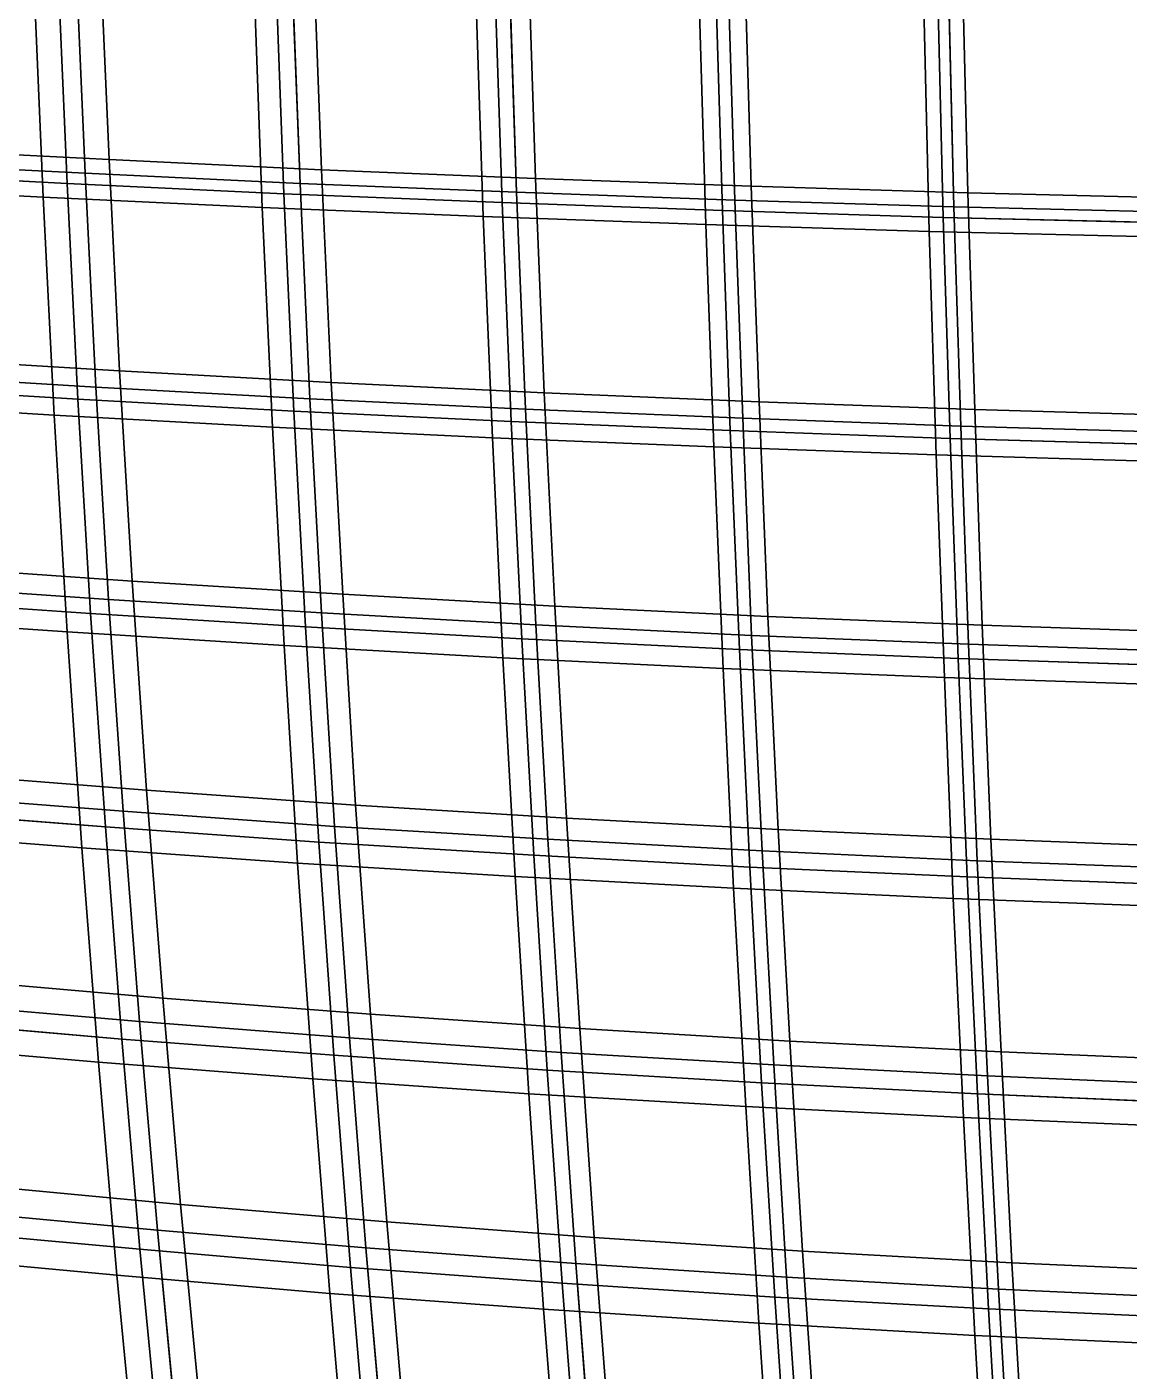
# Model space of a CAD drawing. Extents: x -19.1 to 22, y -19.1 to 19.9.
# Drawn here: x -10.13 to -4.93, y -11.25 to -4.91 of the extents above; entities that cross this region are included whole.
import ezdxf

# ---------------------------------------------------------------- set-up
doc = ezdxf.new("R2010")
doc.units = 0
for name, color, linetype in [('LOWERTENDONS', 7, 'CONTINUOUS'), ('TESTBASES', 7, 'CONTINUOUS'), ('UPPERTENDONS', 7, 'CONTINUOUS')]:
    doc.layers.add(name, color=color, linetype=linetype)

msp = doc.modelspace()

# ---------------------------------------------------------------- linework, layer by layer
at = {"layer": 'LOWERTENDONS'}
for p, q in [((-9.896, -4.584, 33.11), (-9.852, -5.595, 32.967)), ((-8.838, -5.644, 33.245), (-8.877, -4.622, 33.392)), ((-7.851, -4.657, 33.644), (-7.817, -5.685, 33.493)), ((-6.788, -5.722, 33.711), (-6.818, -4.688, 33.864)), ((-5.779, -4.714, 34.053), (-5.754, -5.754, 33.897)), ((-9.852, -5.595, 32.967), (-9.801, -6.604, 32.795)), ((-8.792, -6.659, 33.069), (-8.838, -5.644, 33.245)), ((-7.817, -5.685, 33.493), (-7.775, -6.708, 33.313)), ((-6.75, -6.75, 33.528), (-6.788, -5.722, 33.711)), ((-5.754, -5.754, 33.897), (-5.722, -6.788, 33.711)), ((-9.801, -6.604, 32.795), (-9.742, -7.606, 32.595)), ((-8.737, -7.669, 32.864), (-8.792, -6.659, 33.069)), ((-7.775, -6.708, 33.313), (-7.726, -7.726, 33.104)), ((-6.708, -7.775, 33.313), (-6.75, -6.75, 33.528)), ((-5.722, -6.788, 33.711), (-5.685, -7.817, 33.493)), ((-9.742, -7.606, 32.595), (-9.673, -8.605, 32.367)), ((-8.676, -8.676, 32.63), (-8.737, -7.669, 32.864)), ((-7.726, -7.726, 33.104), (-7.669, -8.737, 32.864)), ((-6.659, -8.792, 33.069), (-6.708, -7.775, 33.313)), ((-5.685, -7.817, 33.493), (-5.644, -8.838, 33.245)), ((-9.673, -8.605, 32.367), (-9.596, -9.596, 32.11)), ((-8.605, -9.673, 32.367), (-8.676, -8.676, 32.63)), ((-7.669, -8.737, 32.864), (-7.606, -9.742, 32.595)), ((-6.604, -9.801, 32.795), (-6.659, -8.792, 33.069)), ((-5.644, -8.838, 33.245), (-5.595, -9.852, 32.967)), ((-9.596, -9.596, 32.11), (-9.511, -10.58, 31.824)), ((-8.527, -10.664, 32.074), (-8.605, -9.673, 32.367)), ((-7.606, -9.742, 32.595), (-7.537, -10.738, 32.298)), ((-6.543, -10.803, 32.492), (-6.604, -9.801, 32.795)), ((-5.595, -9.852, 32.967), (-5.544, -10.859, 32.659)), ((-9.511, -10.58, 31.824), (-9.417, -11.558, 31.512)), ((-8.442, -11.648, 31.753), (-8.527, -10.664, 32.074)), ((-7.537, -10.738, 32.298), (-7.461, -11.726, 31.97)), ((-6.475, -11.795, 32.159), (-6.543, -10.803, 32.492)), ((-5.544, -10.859, 32.659), (-5.486, -11.854, 32.32))]:
    msp.add_line(p, q, dxfattribs=at)
at = {"layer": 'TESTBASES'}
for points in [[(-10.779, -4.489, 32.421), (-10.734, -5.48, 32.284), (-9.739, -5.531, 32.589), (-9.782, -4.531, 32.73)], [(-10.904, -4.541, 32.797), (-10.859, -5.544, 32.659), (-9.852, -5.595, 32.967), (-9.896, -4.584, 33.11)], [(-10.904, -4.541, 32.797), (-10.859, -5.544, 32.659), (-9.852, -5.595, 32.967), (-9.896, -4.584, 33.11)], [(-9.782, -4.531, 32.73), (-9.739, -5.531, 32.589), (-8.737, -5.579, 32.864), (-8.775, -4.569, 33.009)], [(-10.998, -4.58, 33.08), (-10.952, -5.591, 32.94), (-9.937, -5.643, 33.251), (-9.981, -4.623, 33.395)], [(-10.998, -4.58, 33.08), (-10.952, -5.591, 32.94), (-9.937, -5.643, 33.251), (-9.981, -4.623, 33.395)], [(-9.981, -4.623, 33.395), (-9.937, -5.643, 33.251), (-8.914, -5.692, 33.532), (-8.953, -4.662, 33.68)], [(-9.981, -4.623, 33.395), (-9.937, -5.643, 33.251), (-8.914, -5.692, 33.532), (-8.953, -4.662, 33.68)], [(-9.896, -4.584, 33.11), (-9.852, -5.595, 32.967), (-8.838, -5.644, 33.245), (-8.877, -4.622, 33.392)], [(-9.896, -4.584, 33.11), (-9.852, -5.595, 32.967), (-8.838, -5.644, 33.245), (-8.877, -4.622, 33.392)], [(-8.877, -4.622, 33.392), (-8.838, -5.644, 33.245), (-7.817, -5.685, 33.493), (-7.851, -4.657, 33.644)], [(-8.877, -4.622, 33.392), (-8.838, -5.644, 33.245), (-7.817, -5.685, 33.493), (-7.851, -4.657, 33.644)], [(-8.775, -4.569, 33.009), (-8.737, -5.579, 32.864), (-7.727, -5.62, 33.109), (-7.761, -4.604, 33.258)], [(-7.761, -4.604, 33.258), (-7.727, -5.62, 33.109), (-6.71, -5.656, 33.324), (-6.74, -4.634, 33.475)], [(-11.123, -4.632, 33.456), (-11.077, -5.655, 33.315), (-10.05, -5.708, 33.629), (-10.094, -4.676, 33.775)], [(-10.094, -4.676, 33.775), (-10.05, -5.708, 33.629), (-9.016, -5.757, 33.913), (-9.055, -4.715, 34.063)], [(-8.953, -4.662, 33.68), (-8.914, -5.692, 33.532), (-7.884, -5.734, 33.782), (-7.919, -4.698, 33.934)], [(-8.953, -4.662, 33.68), (-8.914, -5.692, 33.532), (-7.884, -5.734, 33.782), (-7.919, -4.698, 33.934)], [(-7.851, -4.657, 33.644), (-7.817, -5.685, 33.493), (-6.788, -5.722, 33.711), (-6.818, -4.688, 33.864)], [(-7.851, -4.657, 33.644), (-7.817, -5.685, 33.493), (-6.788, -5.722, 33.711), (-6.818, -4.688, 33.864)], [(-6.818, -4.688, 33.864), (-6.788, -5.722, 33.711), (-5.754, -5.754, 33.897), (-5.779, -4.714, 34.053)], [(-6.818, -4.688, 33.864), (-6.788, -5.722, 33.711), (-5.754, -5.754, 33.897), (-5.779, -4.714, 34.053)], [(-6.74, -4.634, 33.475), (-6.71, -5.656, 33.324), (-5.688, -5.688, 33.508), (-5.713, -4.66, 33.662)], [(-5.713, -4.66, 33.662), (-5.688, -5.688, 33.508), (-4.66, -5.713, 33.662), (-4.682, -4.682, 33.818)], [(-9.055, -4.715, 34.063), (-9.016, -5.757, 33.913), (-7.974, -5.799, 34.166), (-8.009, -4.751, 34.32)], [(-8.009, -4.751, 34.32), (-7.974, -5.799, 34.166), (-6.924, -5.837, 34.388), (-6.955, -4.782, 34.544)], [(-7.919, -4.698, 33.934), (-7.884, -5.734, 33.782), (-6.846, -5.771, 34.001), (-6.877, -4.728, 34.155)], [(-7.919, -4.698, 33.934), (-7.884, -5.734, 33.782), (-6.846, -5.771, 34.001), (-6.877, -4.728, 34.155)], [(-6.877, -4.728, 34.155), (-6.846, -5.771, 34.001), (-5.804, -5.804, 34.189), (-5.829, -4.755, 34.346)], [(-6.877, -4.728, 34.155), (-6.846, -5.771, 34.001), (-5.804, -5.804, 34.189), (-5.829, -4.755, 34.346)], [(-5.829, -4.755, 34.346), (-5.804, -5.804, 34.189), (-4.755, -5.829, 34.346), (-4.777, -4.777, 34.505)], [(-5.829, -4.755, 34.346), (-5.804, -5.804, 34.189), (-4.755, -5.829, 34.346), (-4.777, -4.777, 34.505)], [(-5.779, -4.714, 34.053), (-5.754, -5.754, 33.897), (-4.714, -5.779, 34.053), (-4.736, -4.736, 34.211)], [(-5.779, -4.714, 34.053), (-5.754, -5.754, 33.897), (-4.714, -5.779, 34.053), (-4.736, -4.736, 34.211)], [(-6.955, -4.782, 34.544), (-6.924, -5.837, 34.388), (-5.87, -5.87, 34.578), (-5.895, -4.809, 34.737)], [(-5.895, -4.809, 34.737), (-5.87, -5.87, 34.578), (-4.809, -5.895, 34.737), (-4.831, -4.831, 34.898)], [(-9.739, -5.531, 32.589), (-10.734, -5.48, 32.284), (-10.679, -6.468, 32.119), (-9.689, -6.528, 32.419)], [(-9.852, -5.595, 32.967), (-10.859, -5.544, 32.659), (-10.803, -6.543, 32.492), (-9.801, -6.604, 32.795)], [(-9.852, -5.595, 32.967), (-10.859, -5.544, 32.659), (-10.803, -6.543, 32.492), (-9.801, -6.604, 32.795)], [(-8.737, -5.579, 32.864), (-9.739, -5.531, 32.589), (-9.689, -6.528, 32.419), (-8.691, -6.583, 32.69)], [(-7.727, -5.62, 33.109), (-8.737, -5.579, 32.864), (-8.691, -6.583, 32.69), (-7.686, -6.631, 32.931)], [(-9.937, -5.643, 33.251), (-10.952, -5.591, 32.94), (-10.896, -6.599, 32.771), (-9.886, -6.661, 33.078)], [(-9.937, -5.643, 33.251), (-10.952, -5.591, 32.94), (-10.896, -6.599, 32.771), (-9.886, -6.661, 33.078)], [(-8.914, -5.692, 33.532), (-9.937, -5.643, 33.251), (-9.886, -6.661, 33.078), (-8.868, -6.717, 33.354)], [(-8.914, -5.692, 33.532), (-9.937, -5.643, 33.251), (-9.886, -6.661, 33.078), (-8.868, -6.717, 33.354)], [(-8.838, -5.644, 33.245), (-9.852, -5.595, 32.967), (-9.801, -6.604, 32.795), (-8.792, -6.659, 33.069)], [(-8.838, -5.644, 33.245), (-9.852, -5.595, 32.967), (-9.801, -6.604, 32.795), (-8.792, -6.659, 33.069)], [(-6.71, -5.656, 33.324), (-7.727, -5.62, 33.109), (-7.686, -6.631, 32.931), (-6.673, -6.673, 33.143)], [(-10.05, -5.708, 33.629), (-11.077, -5.655, 33.315), (-11.02, -6.674, 33.144), (-9.998, -6.736, 33.454)], [(-7.884, -5.734, 33.782), (-8.914, -5.692, 33.532), (-8.868, -6.717, 33.354), (-7.842, -6.766, 33.6)], [(-7.884, -5.734, 33.782), (-8.914, -5.692, 33.532), (-8.868, -6.717, 33.354), (-7.842, -6.766, 33.6)], [(-7.817, -5.685, 33.493), (-8.838, -5.644, 33.245), (-8.792, -6.659, 33.069), (-7.775, -6.708, 33.313)], [(-7.817, -5.685, 33.493), (-8.838, -5.644, 33.245), (-8.792, -6.659, 33.069), (-7.775, -6.708, 33.313)], [(-6.788, -5.722, 33.711), (-7.817, -5.685, 33.493), (-7.775, -6.708, 33.313), (-6.75, -6.75, 33.528)], [(-6.788, -5.722, 33.711), (-7.817, -5.685, 33.493), (-7.775, -6.708, 33.313), (-6.75, -6.75, 33.528)], [(-5.688, -5.688, 33.508), (-6.71, -5.656, 33.324), (-6.673, -6.673, 33.143), (-5.656, -6.71, 33.324)], [(-4.66, -5.713, 33.662), (-5.688, -5.688, 33.508), (-5.656, -6.71, 33.324), (-4.634, -6.74, 33.475)], [(-9.016, -5.757, 33.913), (-10.05, -5.708, 33.629), (-9.998, -6.736, 33.454), (-8.968, -6.793, 33.733)], [(-7.974, -5.799, 34.166), (-9.016, -5.757, 33.913), (-8.968, -6.793, 33.733), (-7.931, -6.843, 33.982)], [(-6.846, -5.771, 34.001), (-7.884, -5.734, 33.782), (-7.842, -6.766, 33.6), (-6.809, -6.809, 33.816)], [(-6.846, -5.771, 34.001), (-7.884, -5.734, 33.782), (-7.842, -6.766, 33.6), (-6.809, -6.809, 33.816)], [(-5.754, -5.754, 33.897), (-6.788, -5.722, 33.711), (-6.75, -6.75, 33.528), (-5.722, -6.788, 33.711)], [(-5.754, -5.754, 33.897), (-6.788, -5.722, 33.711), (-6.75, -6.75, 33.528), (-5.722, -6.788, 33.711)], [(-4.714, -5.779, 34.053), (-5.754, -5.754, 33.897), (-5.722, -6.788, 33.711), (-4.688, -6.818, 33.864)], [(-4.714, -5.779, 34.053), (-5.754, -5.754, 33.897), (-5.722, -6.788, 33.711), (-4.688, -6.818, 33.864)], [(-6.924, -5.837, 34.388), (-7.974, -5.799, 34.166), (-7.931, -6.843, 33.982), (-6.886, -6.886, 34.201)], [(-5.804, -5.804, 34.189), (-6.846, -5.771, 34.001), (-6.809, -6.809, 33.816), (-5.771, -6.846, 34.001)], [(-5.804, -5.804, 34.189), (-6.846, -5.771, 34.001), (-6.809, -6.809, 33.816), (-5.771, -6.846, 34.001)], [(-4.755, -5.829, 34.346), (-5.804, -5.804, 34.189), (-5.771, -6.846, 34.001), (-4.728, -6.877, 34.155)], [(-4.755, -5.829, 34.346), (-5.804, -5.804, 34.189), (-5.771, -6.846, 34.001), (-4.728, -6.877, 34.155)], [(-5.87, -5.87, 34.578), (-6.924, -5.837, 34.388), (-6.886, -6.886, 34.201), (-5.837, -6.924, 34.388)], [(-4.809, -5.895, 34.737), (-5.87, -5.87, 34.578), (-5.837, -6.924, 34.388), (-4.782, -6.955, 34.544)], [(-10.679, -6.468, 32.119), (-10.615, -7.451, 31.927), (-9.63, -7.519, 32.221), (-9.689, -6.528, 32.419)], [(-9.689, -6.528, 32.419), (-9.63, -7.519, 32.221), (-8.637, -7.581, 32.487), (-8.691, -6.583, 32.69)], [(-10.803, -6.543, 32.492), (-10.738, -7.537, 32.298), (-9.742, -7.606, 32.595), (-9.801, -6.604, 32.795)], [(-10.803, -6.543, 32.492), (-10.738, -7.537, 32.298), (-9.742, -7.606, 32.595), (-9.801, -6.604, 32.795)], [(-8.691, -6.583, 32.69), (-8.637, -7.581, 32.487), (-7.637, -7.637, 32.724), (-7.686, -6.631, 32.931)], [(-10.896, -6.599, 32.771), (-10.831, -7.602, 32.576), (-9.826, -7.672, 32.876), (-9.886, -6.661, 33.078)], [(-10.896, -6.599, 32.771), (-10.831, -7.602, 32.576), (-9.826, -7.672, 32.876), (-9.886, -6.661, 33.078)], [(-9.801, -6.604, 32.795), (-9.742, -7.606, 32.595), (-8.737, -7.669, 32.864), (-8.792, -6.659, 33.069)], [(-9.801, -6.604, 32.795), (-9.742, -7.606, 32.595), (-8.737, -7.669, 32.864), (-8.792, -6.659, 33.069)], [(-7.686, -6.631, 32.931), (-7.637, -7.637, 32.724), (-6.631, -7.686, 32.931), (-6.673, -6.673, 33.143)], [(-11.02, -6.674, 33.144), (-10.954, -7.689, 32.946), (-9.937, -7.759, 33.25), (-9.998, -6.736, 33.454)], [(-9.886, -6.661, 33.078), (-9.826, -7.672, 32.876), (-8.812, -7.735, 33.147), (-8.868, -6.717, 33.354)], [(-9.886, -6.661, 33.078), (-9.826, -7.672, 32.876), (-8.812, -7.735, 33.147), (-8.868, -6.717, 33.354)], [(-8.868, -6.717, 33.354), (-8.812, -7.735, 33.147), (-7.792, -7.792, 33.389), (-7.842, -6.766, 33.6)], [(-8.868, -6.717, 33.354), (-8.812, -7.735, 33.147), (-7.792, -7.792, 33.389), (-7.842, -6.766, 33.6)], [(-8.792, -6.659, 33.069), (-8.737, -7.669, 32.864), (-7.726, -7.726, 33.104), (-7.775, -6.708, 33.313)], [(-8.792, -6.659, 33.069), (-8.737, -7.669, 32.864), (-7.726, -7.726, 33.104), (-7.775, -6.708, 33.313)], [(-7.775, -6.708, 33.313), (-7.726, -7.726, 33.104), (-6.708, -7.775, 33.313), (-6.75, -6.75, 33.528)], [(-7.775, -6.708, 33.313), (-7.726, -7.726, 33.104), (-6.708, -7.775, 33.313), (-6.75, -6.75, 33.528)], [(-6.673, -6.673, 33.143), (-6.631, -7.686, 32.931), (-5.62, -7.727, 33.109), (-5.656, -6.71, 33.324)], [(-5.656, -6.71, 33.324), (-5.62, -7.727, 33.109), (-4.604, -7.761, 33.258), (-4.634, -6.74, 33.475)], [(-9.998, -6.736, 33.454), (-9.937, -7.759, 33.25), (-8.913, -7.823, 33.524), (-8.968, -6.793, 33.733)], [(-7.842, -6.766, 33.6), (-7.792, -7.792, 33.389), (-6.766, -7.842, 33.6), (-6.809, -6.809, 33.816)], [(-7.842, -6.766, 33.6), (-7.792, -7.792, 33.389), (-6.766, -7.842, 33.6), (-6.809, -6.809, 33.816)], [(-6.75, -6.75, 33.528), (-6.708, -7.775, 33.313), (-5.685, -7.817, 33.493), (-5.722, -6.788, 33.711)], [(-6.75, -6.75, 33.528), (-6.708, -7.775, 33.313), (-5.685, -7.817, 33.493), (-5.722, -6.788, 33.711)], [(-8.968, -6.793, 33.733), (-8.913, -7.823, 33.524), (-7.881, -7.881, 33.769), (-7.931, -6.843, 33.982)], [(-7.931, -6.843, 33.982), (-7.881, -7.881, 33.769), (-6.843, -7.931, 33.982), (-6.886, -6.886, 34.201)], [(-6.809, -6.809, 33.816), (-6.766, -7.842, 33.6), (-5.734, -7.884, 33.782), (-5.771, -6.846, 34.001)], [(-6.809, -6.809, 33.816), (-6.766, -7.842, 33.6), (-5.734, -7.884, 33.782), (-5.771, -6.846, 34.001)], [(-5.771, -6.846, 34.001), (-5.734, -7.884, 33.782), (-4.698, -7.919, 33.934), (-4.728, -6.877, 34.155)], [(-5.771, -6.846, 34.001), (-5.734, -7.884, 33.782), (-4.698, -7.919, 33.934), (-4.728, -6.877, 34.155)], [(-5.722, -6.788, 33.711), (-5.685, -7.817, 33.493), (-4.657, -7.851, 33.644), (-4.688, -6.818, 33.864)], [(-5.722, -6.788, 33.711), (-5.685, -7.817, 33.493), (-4.657, -7.851, 33.644), (-4.688, -6.818, 33.864)], [(-6.886, -6.886, 34.201), (-6.843, -7.931, 33.982), (-5.799, -7.974, 34.166), (-5.837, -6.924, 34.388)], [(-5.837, -6.924, 34.388), (-5.799, -7.974, 34.166), (-4.751, -8.009, 34.32), (-4.782, -6.955, 34.544)], [(-9.63, -7.519, 32.221), (-10.615, -7.451, 31.927), (-10.542, -8.429, 31.706), (-9.562, -8.506, 31.996)], [(-9.742, -7.606, 32.595), (-10.738, -7.537, 32.298), (-10.664, -8.527, 32.074), (-9.673, -8.605, 32.367)], [(-9.742, -7.606, 32.595), (-10.738, -7.537, 32.298), (-10.664, -8.527, 32.074), (-9.673, -8.605, 32.367)], [(-8.637, -7.581, 32.487), (-9.63, -7.519, 32.221), (-9.562, -8.506, 31.996), (-8.576, -8.576, 32.256)], [(-9.826, -7.672, 32.876), (-10.831, -7.602, 32.576), (-10.756, -8.6, 32.35), (-9.756, -8.679, 32.646)], [(-9.826, -7.672, 32.876), (-10.831, -7.602, 32.576), (-10.756, -8.6, 32.35), (-9.756, -8.679, 32.646)], [(-8.737, -7.669, 32.864), (-9.742, -7.606, 32.595), (-9.673, -8.605, 32.367), (-8.676, -8.676, 32.63)], [(-8.737, -7.669, 32.864), (-9.742, -7.606, 32.595), (-9.673, -8.605, 32.367), (-8.676, -8.676, 32.63)], [(-7.637, -7.637, 32.724), (-8.637, -7.581, 32.487), (-8.576, -8.576, 32.256), (-7.581, -8.637, 32.487)], [(-8.812, -7.735, 33.147), (-9.826, -7.672, 32.876), (-9.756, -8.679, 32.646), (-8.75, -8.75, 32.911)], [(-8.812, -7.735, 33.147), (-9.826, -7.672, 32.876), (-9.756, -8.679, 32.646), (-8.75, -8.75, 32.911)], [(-7.726, -7.726, 33.104), (-8.737, -7.669, 32.864), (-8.676, -8.676, 32.63), (-7.669, -8.737, 32.864)], [(-7.726, -7.726, 33.104), (-8.737, -7.669, 32.864), (-8.676, -8.676, 32.63), (-7.669, -8.737, 32.864)], [(-6.631, -7.686, 32.931), (-7.637, -7.637, 32.724), (-7.581, -8.637, 32.487), (-6.583, -8.691, 32.69)], [(-9.937, -7.759, 33.25), (-10.954, -7.689, 32.946), (-10.879, -8.698, 32.718), (-9.867, -8.778, 33.017)], [(-7.792, -7.792, 33.389), (-8.812, -7.735, 33.147), (-8.75, -8.75, 32.911), (-7.735, -8.812, 33.147)], [(-7.792, -7.792, 33.389), (-8.812, -7.735, 33.147), (-8.75, -8.75, 32.911), (-7.735, -8.812, 33.147)], [(-6.708, -7.775, 33.313), (-7.726, -7.726, 33.104), (-7.669, -8.737, 32.864), (-6.659, -8.792, 33.069)], [(-6.708, -7.775, 33.313), (-7.726, -7.726, 33.104), (-7.669, -8.737, 32.864), (-6.659, -8.792, 33.069)], [(-5.62, -7.727, 33.109), (-6.631, -7.686, 32.931), (-6.583, -8.691, 32.69), (-5.579, -8.737, 32.864)], [(-4.604, -7.761, 33.258), (-5.62, -7.727, 33.109), (-5.579, -8.737, 32.864), (-4.569, -8.775, 33.009)], [(-8.913, -7.823, 33.524), (-9.937, -7.759, 33.25), (-9.867, -8.778, 33.017), (-8.85, -8.85, 33.286)], [(-6.766, -7.842, 33.6), (-7.792, -7.792, 33.389), (-7.735, -8.812, 33.147), (-6.717, -8.868, 33.354)], [(-6.766, -7.842, 33.6), (-7.792, -7.792, 33.389), (-7.735, -8.812, 33.147), (-6.717, -8.868, 33.354)], [(-5.685, -7.817, 33.493), (-6.708, -7.775, 33.313), (-6.659, -8.792, 33.069), (-5.644, -8.838, 33.245)], [(-5.685, -7.817, 33.493), (-6.708, -7.775, 33.313), (-6.659, -8.792, 33.069), (-5.644, -8.838, 33.245)], [(-7.881, -7.881, 33.769), (-8.913, -7.823, 33.524), (-8.85, -8.85, 33.286), (-7.823, -8.913, 33.524)], [(-5.734, -7.884, 33.782), (-6.766, -7.842, 33.6), (-6.717, -8.868, 33.354), (-5.692, -8.914, 33.532)], [(-5.734, -7.884, 33.782), (-6.766, -7.842, 33.6), (-6.717, -8.868, 33.354), (-5.692, -8.914, 33.532)], [(-4.657, -7.851, 33.644), (-5.685, -7.817, 33.493), (-5.644, -8.838, 33.245), (-4.622, -8.877, 33.392)], [(-4.657, -7.851, 33.644), (-5.685, -7.817, 33.493), (-5.644, -8.838, 33.245), (-4.622, -8.877, 33.392)], [(-6.843, -7.931, 33.982), (-7.881, -7.881, 33.769), (-7.823, -8.913, 33.524), (-6.793, -8.968, 33.733)], [(-4.698, -7.919, 33.934), (-5.734, -7.884, 33.782), (-5.692, -8.914, 33.532), (-4.662, -8.953, 33.68)], [(-4.698, -7.919, 33.934), (-5.734, -7.884, 33.782), (-5.692, -8.914, 33.532), (-4.662, -8.953, 33.68)], [(-5.799, -7.974, 34.166), (-6.843, -7.931, 33.982), (-6.793, -8.968, 33.733), (-5.757, -9.016, 33.913)], [(-4.751, -8.009, 34.32), (-5.799, -7.974, 34.166), (-5.757, -9.016, 33.913), (-4.715, -9.055, 34.063)], [(-10.542, -8.429, 31.706), (-10.459, -9.402, 31.459), (-9.486, -9.486, 31.742), (-9.562, -8.506, 31.996)], [(-10.664, -8.527, 32.074), (-10.58, -9.511, 31.824), (-9.596, -9.596, 32.11), (-9.673, -8.605, 32.367)], [(-10.664, -8.527, 32.074), (-10.58, -9.511, 31.824), (-9.596, -9.596, 32.11), (-9.673, -8.605, 32.367)], [(-9.562, -8.506, 31.996), (-9.486, -9.486, 31.742), (-8.506, -9.562, 31.996), (-8.576, -8.576, 32.256)], [(-10.756, -8.6, 32.35), (-10.671, -9.593, 32.098), (-9.679, -9.679, 32.387), (-9.756, -8.679, 32.646)], [(-10.756, -8.6, 32.35), (-10.671, -9.593, 32.098), (-9.679, -9.679, 32.387), (-9.756, -8.679, 32.646)], [(-9.673, -8.605, 32.367), (-9.596, -9.596, 32.11), (-8.605, -9.673, 32.367), (-8.676, -8.676, 32.63)], [(-9.673, -8.605, 32.367), (-9.596, -9.596, 32.11), (-8.605, -9.673, 32.367), (-8.676, -8.676, 32.63)], [(-8.576, -8.576, 32.256), (-8.506, -9.562, 31.996), (-7.519, -9.63, 32.221), (-7.581, -8.637, 32.487)], [(-9.756, -8.679, 32.646), (-9.679, -9.679, 32.387), (-8.679, -9.756, 32.646), (-8.75, -8.75, 32.911)], [(-9.756, -8.679, 32.646), (-9.679, -9.679, 32.387), (-8.679, -9.756, 32.646), (-8.75, -8.75, 32.911)], [(-8.676, -8.676, 32.63), (-8.605, -9.673, 32.367), (-7.606, -9.742, 32.595), (-7.669, -8.737, 32.864)], [(-8.676, -8.676, 32.63), (-8.605, -9.673, 32.367), (-7.606, -9.742, 32.595), (-7.669, -8.737, 32.864)], [(-7.581, -8.637, 32.487), (-7.519, -9.63, 32.221), (-6.528, -9.689, 32.419), (-6.583, -8.691, 32.69)], [(-10.879, -8.698, 32.718), (-10.793, -9.702, 32.463), (-9.789, -9.789, 32.755), (-9.867, -8.778, 33.017)], [(-7.669, -8.737, 32.864), (-7.606, -9.742, 32.595), (-6.604, -9.801, 32.795), (-6.659, -8.792, 33.069)], [(-7.669, -8.737, 32.864), (-7.606, -9.742, 32.595), (-6.604, -9.801, 32.795), (-6.659, -8.792, 33.069)], [(-6.583, -8.691, 32.69), (-6.528, -9.689, 32.419), (-5.531, -9.739, 32.589), (-5.579, -8.737, 32.864)], [(-5.579, -8.737, 32.864), (-5.531, -9.739, 32.589), (-4.531, -9.782, 32.73), (-4.569, -8.775, 33.009)], [(-9.867, -8.778, 33.017), (-9.789, -9.789, 32.755), (-8.778, -9.867, 33.017), (-8.85, -8.85, 33.286)], [(-8.75, -8.75, 32.911), (-8.679, -9.756, 32.646), (-7.672, -9.826, 32.876), (-7.735, -8.812, 33.147)], [(-8.75, -8.75, 32.911), (-8.679, -9.756, 32.646), (-7.672, -9.826, 32.876), (-7.735, -8.812, 33.147)], [(-7.735, -8.812, 33.147), (-7.672, -9.826, 32.876), (-6.661, -9.886, 33.078), (-6.717, -8.868, 33.354)], [(-7.735, -8.812, 33.147), (-7.672, -9.826, 32.876), (-6.661, -9.886, 33.078), (-6.717, -8.868, 33.354)], [(-6.659, -8.792, 33.069), (-6.604, -9.801, 32.795), (-5.595, -9.852, 32.967), (-5.644, -8.838, 33.245)], [(-6.659, -8.792, 33.069), (-6.604, -9.801, 32.795), (-5.595, -9.852, 32.967), (-5.644, -8.838, 33.245)], [(-8.85, -8.85, 33.286), (-8.778, -9.867, 33.017), (-7.759, -9.937, 33.25), (-7.823, -8.913, 33.524)], [(-6.717, -8.868, 33.354), (-6.661, -9.886, 33.078), (-5.643, -9.937, 33.251), (-5.692, -8.914, 33.532)], [(-6.717, -8.868, 33.354), (-6.661, -9.886, 33.078), (-5.643, -9.937, 33.251), (-5.692, -8.914, 33.532)], [(-5.644, -8.838, 33.245), (-5.595, -9.852, 32.967), (-4.584, -9.896, 33.11), (-4.622, -8.877, 33.392)], [(-5.644, -8.838, 33.245), (-5.595, -9.852, 32.967), (-4.584, -9.896, 33.11), (-4.622, -8.877, 33.392)], [(-7.823, -8.913, 33.524), (-7.759, -9.937, 33.25), (-6.736, -9.998, 33.454), (-6.793, -8.968, 33.733)], [(-5.692, -8.914, 33.532), (-5.643, -9.937, 33.251), (-4.623, -9.981, 33.395), (-4.662, -8.953, 33.68)], [(-5.692, -8.914, 33.532), (-5.643, -9.937, 33.251), (-4.623, -9.981, 33.395), (-4.662, -8.953, 33.68)], [(-6.793, -8.968, 33.733), (-6.736, -9.998, 33.454), (-5.708, -10.05, 33.629), (-5.757, -9.016, 33.913)], [(-5.757, -9.016, 33.913), (-5.708, -10.05, 33.629), (-4.676, -10.094, 33.775), (-4.715, -9.055, 34.063)], [(-9.486, -9.486, 31.742), (-10.459, -9.402, 31.459), (-10.369, -10.369, 31.184), (-9.402, -10.459, 31.459)], [(-8.506, -9.562, 31.996), (-9.486, -9.486, 31.742), (-9.402, -10.459, 31.459), (-8.429, -10.542, 31.706)], [(-9.596, -9.596, 32.11), (-10.58, -9.511, 31.824), (-10.489, -10.489, 31.546), (-9.511, -10.58, 31.824)], [(-9.596, -9.596, 32.11), (-10.58, -9.511, 31.824), (-10.489, -10.489, 31.546), (-9.511, -10.58, 31.824)], [(-7.519, -9.63, 32.221), (-8.506, -9.562, 31.996), (-8.429, -10.542, 31.706), (-7.451, -10.615, 31.927)], [(-9.679, -9.679, 32.387), (-10.671, -9.593, 32.098), (-10.58, -10.58, 31.817), (-9.593, -10.671, 32.098)], [(-9.679, -9.679, 32.387), (-10.671, -9.593, 32.098), (-10.58, -10.58, 31.817), (-9.593, -10.671, 32.098)], [(-8.605, -9.673, 32.367), (-9.596, -9.596, 32.11), (-9.511, -10.58, 31.824), (-8.527, -10.664, 32.074)], [(-8.605, -9.673, 32.367), (-9.596, -9.596, 32.11), (-9.511, -10.58, 31.824), (-8.527, -10.664, 32.074)], [(-6.528, -9.689, 32.419), (-7.519, -9.63, 32.221), (-7.451, -10.615, 31.927), (-6.468, -10.679, 32.119)], [(-8.679, -9.756, 32.646), (-9.679, -9.679, 32.387), (-9.593, -10.671, 32.098), (-8.6, -10.756, 32.35)], [(-8.679, -9.756, 32.646), (-9.679, -9.679, 32.387), (-9.593, -10.671, 32.098), (-8.6, -10.756, 32.35)], [(-7.606, -9.742, 32.595), (-8.605, -9.673, 32.367), (-8.527, -10.664, 32.074), (-7.537, -10.738, 32.298)], [(-7.606, -9.742, 32.595), (-8.605, -9.673, 32.367), (-8.527, -10.664, 32.074), (-7.537, -10.738, 32.298)], [(-5.531, -9.739, 32.589), (-6.528, -9.689, 32.419), (-6.468, -10.679, 32.119), (-5.48, -10.734, 32.284)], [(-9.789, -9.789, 32.755), (-10.793, -9.702, 32.463), (-10.7, -10.7, 32.179), (-9.702, -10.793, 32.463)], [(-7.672, -9.826, 32.876), (-8.679, -9.756, 32.646), (-8.6, -10.756, 32.35), (-7.602, -10.831, 32.576)], [(-7.672, -9.826, 32.876), (-8.679, -9.756, 32.646), (-8.6, -10.756, 32.35), (-7.602, -10.831, 32.576)], [(-6.604, -9.801, 32.795), (-7.606, -9.742, 32.595), (-7.537, -10.738, 32.298), (-6.543, -10.803, 32.492)], [(-6.604, -9.801, 32.795), (-7.606, -9.742, 32.595), (-7.537, -10.738, 32.298), (-6.543, -10.803, 32.492)], [(-4.531, -9.782, 32.73), (-5.531, -9.739, 32.589), (-5.48, -10.734, 32.284), (-4.489, -10.779, 32.421)], [(-8.778, -9.867, 33.017), (-9.789, -9.789, 32.755), (-9.702, -10.793, 32.463), (-8.698, -10.879, 32.718)], [(-6.661, -9.886, 33.078), (-7.672, -9.826, 32.876), (-7.602, -10.831, 32.576), (-6.599, -10.896, 32.771)], [(-6.661, -9.886, 33.078), (-7.672, -9.826, 32.876), (-7.602, -10.831, 32.576), (-6.599, -10.896, 32.771)], [(-5.595, -9.852, 32.967), (-6.604, -9.801, 32.795), (-6.543, -10.803, 32.492), (-5.544, -10.859, 32.659)], [(-5.595, -9.852, 32.967), (-6.604, -9.801, 32.795), (-6.543, -10.803, 32.492), (-5.544, -10.859, 32.659)], [(-7.759, -9.937, 33.25), (-8.778, -9.867, 33.017), (-8.698, -10.879, 32.718), (-7.689, -10.954, 32.946)], [(-5.643, -9.937, 33.251), (-6.661, -9.886, 33.078), (-6.599, -10.896, 32.771), (-5.591, -10.952, 32.94)], [(-5.643, -9.937, 33.251), (-6.661, -9.886, 33.078), (-6.599, -10.896, 32.771), (-5.591, -10.952, 32.94)], [(-4.584, -9.896, 33.11), (-5.595, -9.852, 32.967), (-5.544, -10.859, 32.659), (-4.541, -10.904, 32.797)], [(-4.584, -9.896, 33.11), (-5.595, -9.852, 32.967), (-5.544, -10.859, 32.659), (-4.541, -10.904, 32.797)], [(-6.736, -9.998, 33.454), (-7.759, -9.937, 33.25), (-7.689, -10.954, 32.946), (-6.674, -11.02, 33.144)], [(-4.623, -9.981, 33.395), (-5.643, -9.937, 33.251), (-5.591, -10.952, 32.94), (-4.58, -10.998, 33.08)], [(-4.623, -9.981, 33.395), (-5.643, -9.937, 33.251), (-5.591, -10.952, 32.94), (-4.58, -10.998, 33.08)], [(-5.708, -10.05, 33.629), (-6.736, -9.998, 33.454), (-6.674, -11.02, 33.144), (-5.655, -11.077, 33.315)], [(-4.676, -10.094, 33.775), (-5.708, -10.05, 33.629), (-5.655, -11.077, 33.315), (-4.632, -11.123, 33.456)], [(-10.369, -10.369, 31.184), (-10.268, -11.327, 30.883), (-9.309, -11.425, 31.15), (-9.402, -10.459, 31.459)], [(-9.402, -10.459, 31.459), (-9.309, -11.425, 31.15), (-8.345, -11.514, 31.389), (-8.429, -10.542, 31.706)], [(-10.489, -10.489, 31.546), (-10.387, -11.458, 31.241), (-9.417, -11.558, 31.512), (-9.511, -10.58, 31.824)], [(-10.489, -10.489, 31.546), (-10.387, -11.458, 31.241), (-9.417, -11.558, 31.512), (-9.511, -10.58, 31.824)], [(-10.58, -10.58, 31.817), (-10.477, -11.557, 31.51), (-9.498, -11.657, 31.783), (-9.593, -10.671, 32.098)], [(-10.58, -10.58, 31.817), (-10.477, -11.557, 31.51), (-9.498, -11.657, 31.783), (-9.593, -10.671, 32.098)], [(-9.511, -10.58, 31.824), (-9.417, -11.558, 31.512), (-8.442, -11.648, 31.753), (-8.527, -10.664, 32.074)], [(-9.511, -10.58, 31.824), (-9.417, -11.558, 31.512), (-8.442, -11.648, 31.753), (-8.527, -10.664, 32.074)], [(-8.429, -10.542, 31.706), (-8.345, -11.514, 31.389), (-7.375, -11.591, 31.603), (-7.451, -10.615, 31.927)], [(-7.451, -10.615, 31.927), (-7.375, -11.591, 31.603), (-6.401, -11.66, 31.79), (-6.468, -10.679, 32.119)], [(-10.7, -10.7, 32.179), (-10.596, -11.689, 31.869), (-9.606, -11.79, 32.144), (-9.702, -10.793, 32.463)], [(-9.593, -10.671, 32.098), (-9.498, -11.657, 31.783), (-8.515, -11.748, 32.027), (-8.6, -10.756, 32.35)], [(-9.593, -10.671, 32.098), (-9.498, -11.657, 31.783), (-8.515, -11.748, 32.027), (-8.6, -10.756, 32.35)], [(-8.527, -10.664, 32.074), (-8.442, -11.648, 31.753), (-7.461, -11.726, 31.97), (-7.537, -10.738, 32.298)], [(-8.527, -10.664, 32.074), (-8.442, -11.648, 31.753), (-7.461, -11.726, 31.97), (-7.537, -10.738, 32.298)], [(-6.468, -10.679, 32.119), (-6.401, -11.66, 31.79), (-5.423, -11.718, 31.949), (-5.48, -10.734, 32.284)], [(-8.6, -10.756, 32.35), (-8.515, -11.748, 32.027), (-7.525, -11.826, 32.245), (-7.602, -10.831, 32.576)], [(-8.6, -10.756, 32.35), (-8.515, -11.748, 32.027), (-7.525, -11.826, 32.245), (-7.602, -10.831, 32.576)], [(-7.537, -10.738, 32.298), (-7.461, -11.726, 31.97), (-6.475, -11.795, 32.159), (-6.543, -10.803, 32.492)], [(-7.537, -10.738, 32.298), (-7.461, -11.726, 31.97), (-6.475, -11.795, 32.159), (-6.543, -10.803, 32.492)], [(-5.48, -10.734, 32.284), (-5.423, -11.718, 31.949), (-4.441, -11.768, 32.082), (-4.489, -10.779, 32.421)], [(-9.702, -10.793, 32.463), (-9.606, -11.79, 32.144), (-8.611, -11.882, 32.391), (-8.698, -10.879, 32.718)], [(-7.602, -10.831, 32.576), (-7.525, -11.826, 32.245), (-6.531, -11.897, 32.436), (-6.599, -10.896, 32.771)], [(-7.602, -10.831, 32.576), (-7.525, -11.826, 32.245), (-6.531, -11.897, 32.436), (-6.599, -10.896, 32.771)], [(-6.543, -10.803, 32.492), (-6.475, -11.795, 32.159), (-5.486, -11.854, 32.32), (-5.544, -10.859, 32.659)], [(-6.543, -10.803, 32.492), (-6.475, -11.795, 32.159), (-5.486, -11.854, 32.32), (-5.544, -10.859, 32.659)], [(-8.698, -10.879, 32.718), (-8.611, -11.882, 32.391), (-7.61, -11.961, 32.612), (-7.689, -10.954, 32.946)], [(-6.599, -10.896, 32.771), (-6.531, -11.897, 32.436), (-5.533, -11.956, 32.598), (-5.591, -10.952, 32.94)], [(-6.599, -10.896, 32.771), (-6.531, -11.897, 32.436), (-5.533, -11.956, 32.598), (-5.591, -10.952, 32.94)], [(-5.544, -10.859, 32.659), (-5.486, -11.854, 32.32), (-4.493, -11.905, 32.454), (-4.541, -10.904, 32.797)], [(-5.544, -10.859, 32.659), (-5.486, -11.854, 32.32), (-4.493, -11.905, 32.454), (-4.541, -10.904, 32.797)], [(-7.689, -10.954, 32.946), (-7.61, -11.961, 32.612), (-6.605, -12.032, 32.805), (-6.674, -11.02, 33.144)], [(-5.591, -10.952, 32.94), (-5.533, -11.956, 32.598), (-4.531, -12.007, 32.734), (-4.58, -10.998, 33.08)], [(-5.591, -10.952, 32.94), (-5.533, -11.956, 32.598), (-4.531, -12.007, 32.734), (-4.58, -10.998, 33.08)], [(-6.674, -11.02, 33.144), (-6.605, -12.032, 32.805), (-5.596, -12.092, 32.969), (-5.655, -11.077, 33.315)], [(-5.655, -11.077, 33.315), (-5.596, -12.092, 32.969), (-4.583, -12.144, 33.106), (-4.632, -11.123, 33.456)]]:
    msp.add_3dface(points, dxfattribs=at)
at = {"layer": 'UPPERTENDONS'}
for p, q in [((-9.937, -5.643, 33.251), (-10.952, -5.591, 32.94)), ((-8.914, -5.692, 33.532), (-9.937, -5.643, 33.251)), ((-7.884, -5.734, 33.782), (-8.914, -5.692, 33.532)), ((-6.846, -5.771, 34.001), (-7.884, -5.734, 33.782)), ((-5.804, -5.804, 34.189), (-6.846, -5.771, 34.001)), ((-4.755, -5.829, 34.346), (-5.804, -5.804, 34.189)), ((-10.896, -6.599, 32.771), (-9.886, -6.661, 33.078)), ((-9.886, -6.661, 33.078), (-8.868, -6.717, 33.354)), ((-8.868, -6.717, 33.354), (-7.842, -6.766, 33.6)), ((-7.842, -6.766, 33.6), (-6.809, -6.809, 33.816)), ((-6.809, -6.809, 33.816), (-5.771, -6.846, 34.001)), ((-5.771, -6.846, 34.001), (-4.728, -6.877, 34.155)), ((-9.826, -7.672, 32.876), (-10.831, -7.602, 32.576)), ((-8.812, -7.735, 33.147), (-9.826, -7.672, 32.876)), ((-7.792, -7.792, 33.389), (-8.812, -7.735, 33.147)), ((-6.766, -7.842, 33.6), (-7.792, -7.792, 33.389)), ((-5.734, -7.884, 33.782), (-6.766, -7.842, 33.6)), ((-4.698, -7.919, 33.934), (-5.734, -7.884, 33.782)), ((-10.756, -8.6, 32.35), (-9.756, -8.679, 32.646)), ((-9.756, -8.679, 32.646), (-8.75, -8.75, 32.911)), ((-8.75, -8.75, 32.911), (-7.735, -8.812, 33.147)), ((-7.735, -8.812, 33.147), (-6.717, -8.868, 33.354)), ((-6.717, -8.868, 33.354), (-5.692, -8.914, 33.532)), ((-5.692, -8.914, 33.532), (-4.662, -8.953, 33.68)), ((-9.679, -9.679, 32.387), (-10.671, -9.593, 32.098)), ((-8.679, -9.756, 32.646), (-9.679, -9.679, 32.387)), ((-7.672, -9.826, 32.876), (-8.679, -9.756, 32.646)), ((-6.661, -9.886, 33.078), (-7.672, -9.826, 32.876)), ((-5.643, -9.937, 33.251), (-6.661, -9.886, 33.078)), ((-4.623, -9.981, 33.395), (-5.643, -9.937, 33.251)), ((-10.58, -10.58, 31.817), (-9.593, -10.671, 32.098)), ((-9.593, -10.671, 32.098), (-8.6, -10.756, 32.35)), ((-8.6, -10.756, 32.35), (-7.602, -10.831, 32.576)), ((-7.602, -10.831, 32.576), (-6.599, -10.896, 32.771)), ((-6.599, -10.896, 32.771), (-5.591, -10.952, 32.94)), ((-5.591, -10.952, 32.94), (-4.58, -10.998, 33.08))]:
    msp.add_line(p, q, dxfattribs=at)

doc.saveas('drawing.dxf')
